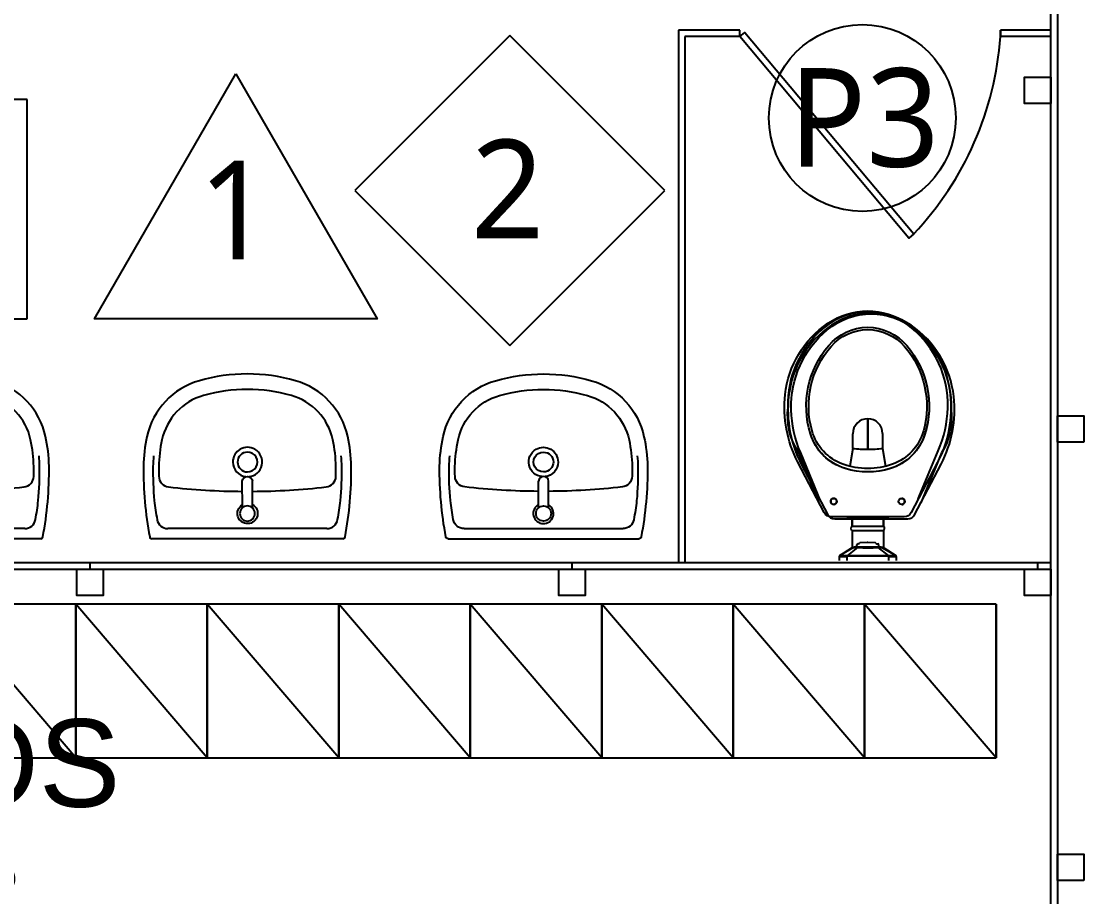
# Model space of a CAD drawing. Header units: millimetres. Extents: x 260 to 453, y 660 to 898.
# Drawn here: x 310.542 to 312.967, y 740.562 to 742.559 of the extents above; entities that cross this region are included whole.
import ezdxf
from ezdxf.enums import TextEntityAlignment as Align

# ---------------------------------------------------------------- set-up
doc = ezdxf.new("R2010")
doc.units = ezdxf.units.MM
doc.linetypes.add('ACAD_ISO10W100', pattern=[18, 12, -3, 0, -3])
doc.linetypes.add('CONTINU', pattern=[0])
for name, color, linetype in [('AR_DIVISÓRIAS', 3, 'Continuous'), ('AR_DIVISÓRIAS_SANITÁRIAS', 3, 'Continuous'), ('AR_PORTAS', 254, 'Continuous'), ('AR_SANITÁRIOS', 254, 'Continuous'), ('AR_SIMBOLOS', 1, 'Continuous'), ('CANT-COMPESADO E ESTR MADEIRA', 3, 'Continuous'), ('CANT-MOBILIARIO', 254, 'Continuous'), ('CANT-TEXTO', 2, 'Continuous'), ('TEXT1', 3, 'ACAD_ISO10W100'), ('texto', 2, 'Continuous')]:
    doc.layers.add(name, color=color, linetype=linetype)
doc.styles.add('arial', font='arial.ttf')
doc.styles.add('TREBUCHET', font='trebuc.ttf')

# ---------------------------------------------------------------- blocks, each defined once
blk = doc.blocks.new('TORNEIRA')
at = {"layer": 'AR_SANITÁRIOS'}
for p, q in [((-0.0143, 0.0115), (-0.0739, 0.0116)), ((-0.0134, 0.0116), (-0.0143, 0.0115)), ((-0.0126, 0.0119), (-0.0134, 0.0116)), ((-0.0119, 0.0125), (-0.0126, 0.0119)), ((-0.0143, -0.0115), (-0.0739, -0.0114)), ((-0.0134, -0.0116), (-0.0143, -0.0115)), ((-0.0126, -0.0119), (-0.0134, -0.0116)), ((-0.0119, -0.0125), (-0.0126, -0.0119))]:
    blk.add_line(p, q, dxfattribs=at)
blk.add_circle((0, 0), 0.0172, dxfattribs=at)
for centre, radius, start, end in [((-0.0731, 0.0001), 0.0115, 93.6467, 266.3528), ((0, -0.0004), 0.0231, 208.6544, 148.7899)]:
    blk.add_arc(centre, radius, start, end, dxfattribs=at)

msp = doc.modelspace()

# ---------------------------------------------------------------- linework, layer by layer
at = {"layer": 'AR_DIVISÓRIAS', "ltscale": 0.5}
for p, q in [((312.892, 738.012), (312.892, 747.667)), ((312.907, 747.667), (312.907, 738.607)), ((310.6995, 741.3095), (310.6995, 741.3245)), ((312.862, 741.3095), (312.862, 741.3245))]:
    msp.add_line(p, q, dxfattribs=at)
msp.add_lwpolyline([(312.967, 741.5995), (312.907, 741.5995), (312.907, 741.6595), (312.967, 741.6595)], close=True, dxfattribs=at)
at = {"layer": 'AR_DIVISÓRIAS_SANITÁRIAS'}
for p, q in [((312.182, 742.5395), (312.042, 742.5395)), ((312.042, 742.5395), (312.042, 741.3245)), ((312.182, 742.5245), (312.057, 742.5245)), ((312.057, 742.5245), (312.057, 741.3245)), ((312.182, 742.5245), (312.182, 742.5395)), ((312.777, 742.5245), (312.777, 742.5395)), ((312.777, 742.5395), (312.777, 742.5245)), ((312.892, 742.5395), (312.777, 742.5395)), ((312.892, 742.5245), (312.777, 742.5245))]:
    msp.add_line(p, q, dxfattribs=at)
at = {"layer": 'AR_PORTAS'}
msp.add_lwpolyline([(312.182, 742.5245), (312.1934, 742.5341), (312.5793, 742.0747), (312.5678, 742.065)], close=True, dxfattribs=at)
msp.add_lwpolyline([(312.182, 742.5245), (312.1934, 742.5341), (312.5793, 742.0747), (312.5678, 742.065)], close=True, dxfattribs=at)
at = {"layer": 'AR_PORTAS', "color": 254}
msp.add_arc((312.0463, 742.5772), 0.7325, 316.6881, 355.8745, dxfattribs=at)
at = {"layer": 'AR_SANITÁRIOS'}
for p, q in [((312.474, 741.6527), (312.474, 741.583)), ((312.474, 741.583), (312.474, 741.6527)), ((312.44, 741.5852), (312.44, 741.6187)), ((312.508, 741.6188), (312.508, 741.5852)), ((312.44, 741.5852), (312.4332, 741.5445)), ((312.508, 741.5852), (312.5149, 741.5445)), ((312.426, 741.4291), (312.474, 741.4291)), ((312.474, 741.4291), (312.5221, 741.4291)), ((312.4382, 741.4072), (312.4382, 741.4247)), ((312.4382, 741.4247), (312.4382, 741.4072)), ((312.474, 741.4072), (312.4382, 741.4072)), ((312.5099, 741.4072), (312.474, 741.4072)), ((312.5099, 741.4072), (312.5099, 741.4247)), ((312.5099, 741.4247), (312.5099, 741.4072)), ((312.4382, 741.3976), (312.4382, 741.3591)), ((312.4385, 741.3976), (312.474, 741.3976)), ((312.474, 741.3976), (312.5095, 741.3976)), ((312.5099, 741.3976), (312.5099, 741.3591)), ((312.4102, 741.3409), (312.4374, 741.3587)), ((312.4416, 741.3588), (312.4103, 741.3408)), ((312.4507, 741.3588), (312.4275, 741.3409)), ((312.4388, 741.3591), (312.4426, 741.3591)), ((312.4425, 741.3591), (312.5055, 741.3591)), ((312.4439, 741.3591), (312.4425, 741.3591)), ((312.4514, 741.3591), (312.4426, 741.3591)), ((312.4439, 741.3591), (312.5042, 741.3591)), ((312.444, 741.3606), (312.504, 741.3606)), ((312.4491, 741.3606), (312.4491, 741.3653)), ((312.4533, 741.3674), (312.4511, 741.3673)), ((312.4637, 741.3591), (312.4514, 741.3591)), ((312.474, 741.3705), (312.4568, 741.3699)), ((312.474, 741.3591), (312.4637, 741.3591)), ((312.474, 741.3705), (312.4731, 741.3705)), ((312.4912, 741.3699), (312.474, 741.3705)), ((312.4859, 741.3591), (312.474, 741.3591)), ((312.4966, 741.3591), (312.4859, 741.3591)), ((312.4948, 741.3674), (312.497, 741.3673)), ((312.5021, 741.3591), (312.4966, 741.3591)), ((312.4974, 741.3588), (312.5205, 741.3409)), ((312.4989, 741.3653), (312.4989, 741.3606)), ((312.5054, 741.3591), (312.5021, 741.3591)), ((312.5055, 741.3591), (312.5042, 741.3591)), ((312.5093, 741.3591), (312.5054, 741.3591)), ((312.5064, 741.3588), (312.5378, 741.3408)), ((312.5107, 741.3587), (312.5379, 741.3409)), ((312.409, 741.3388), (312.409, 741.3387)), ((312.409, 741.3387), (312.409, 741.3291)), ((312.4103, 741.3408), (312.4103, 741.3408)), ((312.4264, 741.3409), (312.4275, 741.3409)), ((312.4275, 741.339), (312.4265, 741.3389)), ((312.4265, 741.3389), (312.4265, 741.3291)), ((312.5216, 741.3409), (312.5205, 741.3409)), ((312.5215, 741.3389), (312.5205, 741.339)), ((312.5216, 741.3409), (312.5215, 741.3389)), ((312.5215, 741.3389), (312.5215, 741.3291)), ((312.5378, 741.3408), (312.5377, 741.3408)), ((312.539, 741.3387), (312.539, 741.3388)), ((312.539, 741.3387), (312.539, 741.3291))]:
    msp.add_line(p, q, dxfattribs=at)
for points in [[(312.2856, 741.708, -0.218885), (312.3831, 741.8706, -0.307698), (312.5649, 741.8706, -0.220182), (312.6624, 741.708, -0.14628), (312.6336, 741.5535), (312.5731, 741.4386, -0.27842), (312.5574, 741.4291), (312.3907, 741.4291, -0.278422), (312.375, 741.4386), (312.3144, 741.5537, -0.147871)], [(312.563, 741.8197, -0.25679), (312.6047, 741.6186, -0.250209), (312.5249, 741.539, -0.148668), (312.423, 741.5391, -0.249757), (312.3433, 741.6186, -0.256998), (312.385, 741.8198, -0.467142)], [(312.6045, 741.6177, -0.246306), (312.5257, 741.5392, -0.150532), (312.4225, 741.5392, -0.248797), (312.3433, 741.6186, -0.256998), (312.385, 741.8198, -0.467142), (312.563, 741.8197, -0.257934)], [(312.5577, 741.8178, -0.252847), (312.6011, 741.625, -0.243261), (312.5306, 741.5493, -0.174299), (312.4175, 741.5493, -0.243394), (312.347, 741.625, -0.252847), (312.3903, 741.8178, -0.456464)], [(312.3966, 741.4711, 1), (312.3966, 741.4571, 1)], [(312.5515, 741.4571, 1.000004), (312.5515, 741.4711, -1.000004)]]:
    msp.add_lwpolyline(points, format="xyb", close=True, dxfattribs=at)
for points in [[(312.5894, 741.4699), (312.6347, 741.5794, 0.097347), (312.6565, 741.6778, -0.001263), (312.6566, 741.6788, 0.230606), (312.5741, 741.8603, 0.360579), (312.374, 741.8603, 0.230606), (312.2915, 741.6788, 0.16818), (312.3134, 741.5794), (312.3609, 741.4659)], [(312.3966, 741.4571, -1), (312.3966, 741.4711)], [(312.3966, 741.4711, -1), (312.3966, 741.4571)], [(312.5515, 741.4571, -1), (312.5515, 741.4711)], [(312.5515, 741.4711, -1), (312.5515, 741.4571)]]:
    msp.add_lwpolyline(points, format="xyb", dxfattribs=at)
at = {"layer": 'AR_SANITÁRIOS', "linetype": 'CONTINU'}
msp.add_lwpolyline([(312.6703, 741.7033, 0.218885), (312.5728, 741.866, 0.307698), (312.391, 741.866, 0.220182), (312.2935, 741.7033, 0.14628), (312.3224, 741.5489), (312.3829, 741.4339, 0.27842), (312.3986, 741.4245), (312.5652, 741.4245, 0.278422), (312.5809, 741.4339), (312.6415, 741.549, 0.147871)], format="xyb", close=True, dxfattribs=at)
for points in [[(312.3665, 741.4652), (312.3212, 741.5747, -0.097347), (312.2994, 741.6732, 0.001263), (312.2994, 741.6741, -0.230606), (312.3818, 741.8557, -0.360579), (312.582, 741.8557, -0.230606), (312.6644, 741.6742, -0.16818), (312.6426, 741.5747), (312.595, 741.4613)], [(311.168, 741.7396, 0.139864), (310.9489, 741.7396)], [(311.6247, 741.7396, -0.139864), (311.8439, 741.7396)], [(310.598, 741.6123, 0.276319), (310.4785, 741.7396)], [(310.9489, 741.7396, 0.276984), (310.8293, 741.6119)], [(311.1588, 741.7058, 0.139853), (310.9585, 741.7059)], [(311.2876, 741.6123, 0.276319), (311.168, 741.7396)], [(311.5052, 741.6123, -0.276319), (311.6247, 741.7396)], [(311.634, 741.7058, -0.139853), (311.8343, 741.7059)], [(311.8439, 741.7396, -0.276984), (311.9635, 741.6119)], [(310.5638, 741.6049, 0.276319), (310.4692, 741.7058)], [(310.9585, 741.7059, 0.277076), (310.8635, 741.6045)], [(311.2534, 741.6049, 0.276319), (311.1588, 741.7058)], [(311.5394, 741.6049, -0.276319), (311.634, 741.7058)], [(311.8343, 741.7059, -0.277076), (311.9293, 741.6045)], [(310.571, 741.5438, 0.048887), (310.5638, 741.6049)], [(310.606, 741.5445, 0.048887), (310.598, 741.6123)], [(310.8293, 741.6119, 0.048887), (310.8214, 741.5445)], [(310.8635, 741.6045, 0.048888), (310.8564, 741.5438)], [(311.2605, 741.5438, 0.048887), (311.2534, 741.6049)], [(311.2955, 741.5445, 0.048887), (311.2876, 741.6123)], [(311.4972, 741.5445, -0.048887), (311.5052, 741.6123)], [(311.5322, 741.5438, -0.048887), (311.5394, 741.6049)], [(311.9293, 741.6045, -0.048888), (311.9364, 741.5438)], [(311.9635, 741.6119, -0.048887), (311.9714, 741.5445)], [(311.0618, 741.5207, 0.732073), (311.0756, 741.5831, 0.577355), (311.0253, 741.5541, 0.381944), (311.0551, 741.5208, 0.381944)], [(311.0585, 741.5766, 1), (311.0585, 741.5316)], [(311.0585, 741.5316, 1.015866), (311.0585, 741.5766)], [(311.7309, 741.5207, -0.732073), (311.7172, 741.5831, -0.577355), (311.7675, 741.5541, -0.381944), (311.7377, 741.5208, -0.381944)], [(311.7343, 741.5316, -1.015866), (311.7343, 741.5766)], [(311.7343, 741.5766, -1), (311.7343, 741.5316)], [(310.5843, 741.5438, 0.018428), (310.583, 741.5679)], [(310.8444, 741.5679, 0.018483), (310.8431, 741.5441)], [(311.2738, 741.5438, 0.018428), (311.2725, 741.5679)], [(311.5189, 741.5438, -0.018428), (311.5203, 741.5679)], [(311.9483, 741.5679, -0.018483), (311.9497, 741.5441)], [(310.571, 741.5214, 0.013583), (310.571, 741.5438)], [(310.5813, 741.466, 0.028821), (310.5843, 741.5438)], [(310.5918, 741.3831, 0.049775), (310.606, 741.5445)], [(310.8214, 741.5445, 0.04972), (310.8356, 741.3831)], [(310.8431, 741.5441, 0.028821), (310.8461, 741.466)], [(310.8564, 741.5438, 0.013529), (310.8564, 741.5215)], [(311.2605, 741.5214, 0.013583), (311.2605, 741.5438)], [(311.2709, 741.466, 0.028821), (311.2738, 741.5438)], [(311.2813, 741.3831, 0.049775), (311.2955, 741.5445)], [(311.5115, 741.3831, -0.049775), (311.4972, 741.5445)], [(311.5219, 741.466, -0.028821), (311.5189, 741.5438)], [(311.5323, 741.5214, -0.013583), (311.5322, 741.5438)], [(311.9364, 741.5438, -0.013529), (311.9364, 741.5215)], [(311.9497, 741.5441, -0.028821), (311.9467, 741.466)], [(311.9714, 741.5445, -0.04972), (311.9571, 741.3831)], [(310.5488, 741.4972, 0.375441), (310.571, 741.5214)], [(310.8564, 741.5215, 0.375975), (310.8786, 741.4972)], [(311.2383, 741.4972, 0.375441), (311.2605, 741.5214)], [(311.5544, 741.4972, -0.375441), (311.5323, 741.5214)], [(311.9364, 741.5215, -0.375975), (311.9141, 741.4972)], [(310.3804, 741.4871, 0.026388), (310.5488, 741.4972)], [(310.8786, 741.4972, 0.026359), (311.0469, 741.4871, 0.026359)], [(311.0699, 741.4871, 0.026388), (311.2383, 741.4972)], [(311.7229, 741.4871, -0.026388), (311.5544, 741.4972)], [(311.9141, 741.4972, -0.026359), (311.7459, 741.4871, -0.026359)], [(310.575, 741.4226, 0.0162), (310.5813, 741.466)], [(310.8461, 741.466, 0.016231), (310.8525, 741.4225)], [(311.2645, 741.4226, 0.0162), (311.2709, 741.466)], [(311.5283, 741.4226, -0.0162), (311.5219, 741.466)], [(311.9467, 741.466, -0.016231), (311.9403, 741.4225)], [(310.5504, 741.4021, 0.362895), (310.575, 741.4226)], [(310.8525, 741.4225, 0.362894), (310.8771, 741.4021)], [(311.2399, 741.4021, 0.362895), (311.2645, 741.4226)], [(311.5529, 741.4021, -0.362895), (311.5283, 741.4226)], [(311.9403, 741.4225, -0.362894), (311.9157, 741.4021)], [(310.5869, 741.3791, 0.360282), (310.5918, 741.3831)], [(310.8356, 741.3831, 0.360344), (310.8405, 741.3791)], [(311.2764, 741.3791, 0.360282), (311.2813, 741.3831)], [(311.5164, 741.3791, -0.360282), (311.5115, 741.3831)], [(311.9571, 741.3831, -0.360344), (311.9522, 741.3791)]]:
    msp.add_lwpolyline(points, format="xyb", dxfattribs=at)
for points in [[(310.5504, 741.4021), (310.1875, 741.4021)], [(311.2399, 741.4021), (310.8771, 741.4021)], [(311.5529, 741.4021), (311.9157, 741.4021)], [(310.5869, 741.3791), (310.151, 741.3791)], [(311.2764, 741.3791), (310.8405, 741.3791)], [(311.5164, 741.3791), (311.9522, 741.3791)]]:
    msp.add_lwpolyline(points, dxfattribs=at)
at = {"layer": 'AR_SANITÁRIOS'}
for centre, radius, start, end in [((312.474, 741.6187), 0.034, 90, 179.9998), ((312.474, 741.6187), 0.034, 0.1932, 90), ((312.474, 741.8489), 0.2658, 262.6474, 270), ((312.474, 741.8489), 0.2658, 270, 277.3525), ((312.4338, 741.4247), 0.00443, 0.0011, 90), ((312.4338, 741.4247), 0.00443, 0.0011, 90), ((312.5143, 741.4247), 0.00443, 90, 180), ((312.5143, 741.4247), 0.00443, 90, 180), ((312.4408, 741.4025), 0.00537, 119.1323, 245.1166), ((312.5073, 741.4025), 0.00537, 294.8833, 60.8673), ((312.4388, 741.3566), 0.0025, 89.9998, 123.2328), ((312.446, 741.1517), 0.2071, 91.2066, 92.3716), ((312.4426, 741.3571), 0.00204, 90.1628, 120.2059), ((312.4445, 741.2169), 0.142, 89.5851, 91.1685), ((312.444, 741.3591), 0.0015, 90, 179.9987), ((312.4448, 741.1464), 0.2125, 88.4093, 89.7904), ((312.4511, 741.3653), 0.002, 92, 179.9999), ((312.4515, 741.358), 0.00114, 91.6664, 134.8359), ((312.4245, 740.4432), 0.9159, 87.5779, 88.3621), ((312.4532, 741.3699), 0.0025, 271.9997, 337.6776), ((312.4569, 741.3684), 0.0015, 92.0061, 157.6822), ((312.4743, 741.655), 0.2969, 267.8586, 269.9514), ((312.4732, 741.6801), 0.322, 270.1389, 272.3574), ((312.5232, 740.4604), 0.8987, 91.6457, 92.3415), ((312.4912, 741.3684), 0.0015, 22.3225, 88.0002), ((312.4949, 741.3699), 0.0025, 202.3254, 268.0039), ((312.4966, 741.358), 0.00114, 45.1514, 88.339), ((312.4969, 741.3653), 0.002, 0, 88), ((312.5031, 741.1633), 0.1956, 90.0419, 91.6606), ((312.5035, 741.2132), 0.1457, 88.8615, 90.2456), ((312.504, 741.3591), 0.0015, 0.0013, 90), ((312.5054, 741.3571), 0.00204, 59.7937, 89.8378), ((312.5005, 741.1008), 0.2581, 87.7435, 88.6783), ((312.5093, 741.3566), 0.0025, 56.7673, 90.0002), ((312.4115, 741.3388), 0.0025, 123.2283, 180.0033), ((312.4115, 741.3387), 0.0025, 119.1514, 180.0009), ((312.4115, 741.3387), 0.0025, 119.7605, 180.0064), ((312.4121, 741.3683), 0.0298, 264.1326, 273.4243), ((312.41, 741.3395), 0.00138, 79.767, 85.1819), ((312.4133, 741.4261), 0.0853, 267.9765, 271.0313), ((312.4114, 741.6556), 0.3171, 270.4522, 272.7437), ((312.4062, 743.0106), 1.6698, 270.2961, 270.6924), ((312.4572, 745.2772), 3.9364, 269.5674, 270.1987), ((312.4796, 737.2452), 4.0941, 90.1226, 90.7292), ((312.475, 752.9673), 11.6265, 269.97963, 270.22438), ((312.4721, 737.7007), 3.6385, 89.2372, 90.019), ((312.5367, 741.6541), 0.3155, 267.2506, 269.4699), ((312.5415, 742.9725), 1.6317, 269.3036, 269.6946), ((312.5345, 741.4362), 0.0954, 268.9414, 271.9231), ((312.5357, 741.3734), 0.0349, 266.7231, 275.4101), ((312.5365, 741.3387), 0.0025, 359.9977, 60.8612), ((312.538, 741.3394), 0.00149, 95.0236, 100.0261), ((312.5365, 741.3387), 0.0025, 359.9951, 60.2418), ((312.5365, 741.3388), 0.0025, 359.9967, 56.7717)]:
    msp.add_arc(centre, radius, start, end, dxfattribs=at)
msp.add_open_spline([(312.4264, 741.3409), (312.4264, 741.3404), (312.4265, 741.3397), (312.4265, 741.3389)], degree=3, dxfattribs=at)
at = {"layer": 'AR_SIMBOLOS'}
msp.add_circle((312.4618, 742.3388), 0.2131, dxfattribs=at)
at = {"layer": 'CANT-COMPESADO E ESTR MADEIRA', "ltscale": 0.5}
for p, q in [((307.3695, 741.3245), (312.892, 741.3245)), ((307.3695, 741.3095), (312.832, 741.3095)), ((311.7995, 741.3095), (311.7995, 741.3245))]:
    msp.add_line(p, q, dxfattribs=at)
for points in [[(312.892, 742.372), (312.832, 742.372), (312.832, 742.432), (312.892, 742.432)], [(310.6695, 741.3095), (310.7295, 741.3095), (310.7295, 741.2495), (310.6695, 741.2495)], [(311.7695, 741.3095), (311.8295, 741.3095), (311.8295, 741.2495), (311.7695, 741.2495)], [(312.892, 741.2495), (312.832, 741.2495), (312.832, 741.3095), (312.892, 741.3095)], [(312.967, 740.5995), (312.907, 740.5995), (312.907, 740.6595), (312.967, 740.6595)]]:
    msp.add_lwpolyline(points, close=True, dxfattribs=at)
at = {"layer": 'CANT-MOBILIARIO', "ltscale": 0.5}
for p, q in [((310.667, 741.2295), (310.367, 741.2295)), ((310.667, 740.8795), (310.367, 741.2295)), ((310.967, 741.2295), (310.667, 741.2295)), ((310.667, 741.2295), (310.667, 740.8795)), ((310.967, 740.8795), (310.667, 741.2295)), ((310.667, 740.8795), (310.667, 741.2295)), ((311.267, 741.2295), (310.967, 741.2295)), ((310.967, 741.2295), (310.967, 740.8795)), ((311.267, 740.8795), (310.967, 741.2295)), ((310.967, 740.8795), (310.967, 741.2295)), ((311.567, 741.2295), (311.267, 741.2295)), ((311.267, 741.2295), (311.267, 740.8795)), ((311.567, 740.8795), (311.267, 741.2295)), ((311.267, 740.8795), (311.267, 741.2295)), ((311.867, 741.2295), (311.567, 741.2295)), ((311.567, 741.2295), (311.567, 740.8795)), ((311.867, 740.8795), (311.567, 741.2295)), ((311.567, 740.8795), (311.567, 741.2295)), ((312.167, 741.2295), (311.867, 741.2295)), ((311.867, 741.2295), (311.867, 740.8795)), ((312.167, 740.8795), (311.867, 741.2295)), ((311.867, 740.8795), (311.867, 741.2295)), ((312.467, 741.2295), (312.167, 741.2295)), ((312.167, 741.2295), (312.167, 740.8795)), ((312.467, 740.8795), (312.167, 741.2295)), ((312.167, 740.8795), (312.167, 741.2295)), ((312.767, 741.2295), (312.467, 741.2295)), ((312.467, 741.2295), (312.467, 740.8795)), ((312.767, 740.8795), (312.467, 741.2295)), ((312.467, 740.8795), (312.467, 741.2295)), ((312.767, 741.2295), (312.767, 740.8795)), ((312.767, 740.8795), (312.767, 741.2295)), ((310.367, 740.8795), (310.667, 740.8795)), ((310.667, 740.8795), (310.967, 740.8795)), ((310.967, 740.8795), (311.267, 740.8795)), ((311.267, 740.8795), (311.567, 740.8795)), ((311.567, 740.8795), (311.867, 740.8795)), ((311.867, 740.8795), (312.167, 740.8795)), ((312.167, 740.8795), (312.467, 740.8795)), ((312.467, 740.8795), (312.767, 740.8795))]:
    msp.add_line(p, q, dxfattribs=at)
at = {"layer": 'TEXT1', "linetype": 'Continuous'}
for p, q in [((311.6572, 742.5269), (311.3037, 742.1733)), ((312.0108, 742.1733), (311.6572, 742.5269)), ((310.5559, 742.381), (310.0559, 742.381)), ((310.5559, 741.881), (310.5559, 742.381)), ((311.3037, 742.1733), (311.6572, 741.8198)), ((311.6572, 741.8198), (312.0108, 742.1733)), ((310.0559, 741.881), (310.5559, 741.881))]:
    msp.add_line(p, q, dxfattribs=at)
msp.add_lwpolyline([(311.0323, 742.4399), (311.3549, 741.881), (310.7096, 741.881)], close=True, dxfattribs=at)

# ---------------------------------------------------------------- block references
at = {"layer": 'AR_SANITÁRIOS', "linetype": 'CONTINU', "xscale": -1, "rotation": 90}
msp.add_blockref('TORNEIRA', (311.0585, 741.4366), dxfattribs=at)
at = {"layer": 'AR_SANITÁRIOS', "linetype": 'CONTINU', "extrusion": (0, 0, -1), "xscale": -1, "zscale": -1, "rotation": 90}
msp.add_blockref('TORNEIRA', (-311.7343, 741.4366), dxfattribs=at)

# ---------------------------------------------------------------- texts
at = {"layer": 'CANT-TEXTO', "style": 'TREBUCHET'}
for s, p in [('P3', (312.466, 742.2275)), ('2', (311.6521, 742.0644)), ('1', (311.0301, 742.0166))]:
    msp.add_text(s, height=0.225, dxfattribs=at).set_placement(p, align=Align.CENTER)
at = {"layer": 'texto', "ltscale": 0.5, "insert": (310.0238, 740.3969), "char_height": 0.2, "width": 1.616235, "attachment_point": 8, "style": 'arial'}
msp.add_mtext('ARMÁRIOS\\P22,98m²', dxfattribs=at)

doc.saveas('drawing.dxf')
